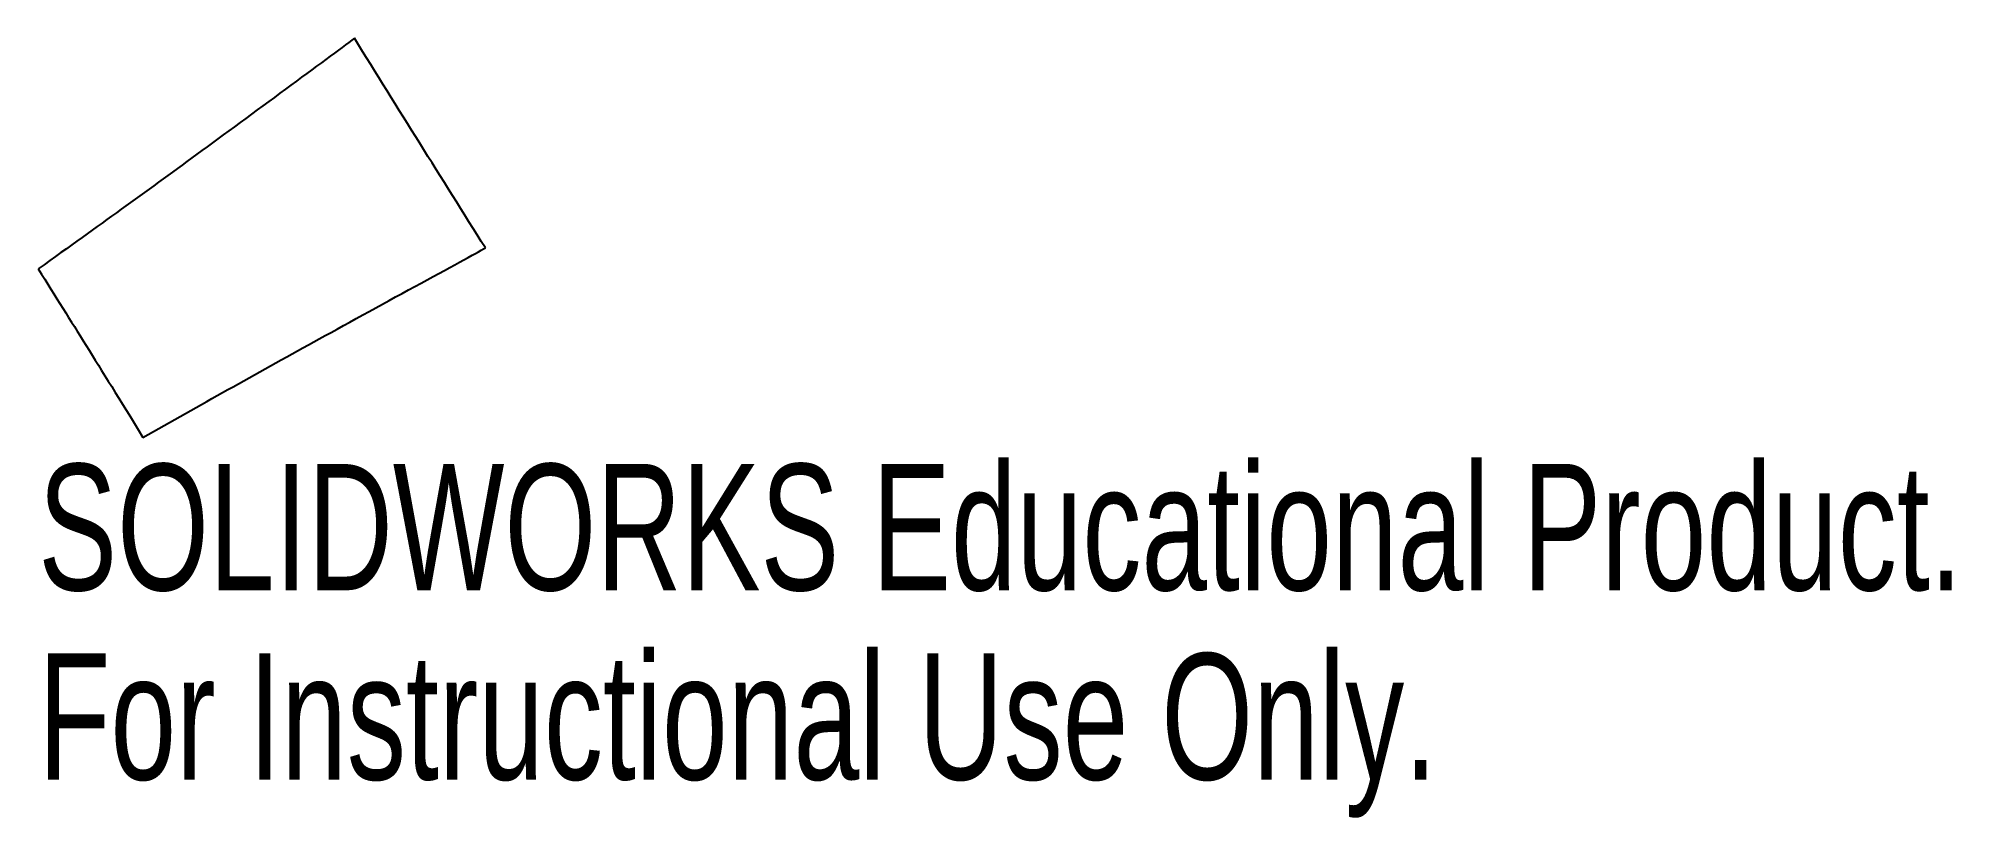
# Model space of a CAD drawing. Header units: millimetres. Extents: x 13.1 to 86.4, y -5 to 24.8.
import ezdxf

# ---------------------------------------------------------------- set-up
doc = ezdxf.new("R2010")
doc.units = ezdxf.units.MM
doc.styles.add('SLDTEXTSTYLE0', font='TXT', dxfattribs={"width": 0.7})

msp = doc.modelspace()

# ---------------------------------------------------------------- linework, layer by layer
at = {"color": 7, "linetype": 'Continuous', "lineweight": 25}
for points in [[(25.244, 24.828), (24.213, 24.066), (21.249, 21.874), (17.173, 18.897), (15.543, 17.723), (13.139, 15.999)], [(17.148, 9.551), (19.324, 10.777), (21.463, 11.977), (25.913, 14.434), (29.6, 16.44), (30.261, 16.8)]]:
    msp.add_open_spline(points, degree=3, knots=[0, 0, 0, 0, 0.5, 0.5, 1, 1, 1, 1], dxfattribs=at)
for points in [[(30.261, 16.8), (28.581, 19.471), (26.909, 22.147), (25.244, 24.828)], [(13.139, 15.999), (14.484, 13.855), (15.344, 12.478), (17.148, 9.551)]]:
    msp.add_open_spline(points, degree=3, dxfattribs=at)

# ---------------------------------------------------------------- texts
at = {"color": 7, "linetype": 'Continuous', "char_height": 4.83362, "attachment_point": 1, "style": 'SLDTEXTSTYLE0'}
for s, insert in [('SOLIDWORKS Educational Product.', (13.139, 8.532)), ('For Instructional Use Only.', (13.139, 1.281))]:
    msp.add_mtext(s, dxfattribs=dict(at, insert=insert))

doc.saveas('drawing.dxf')
